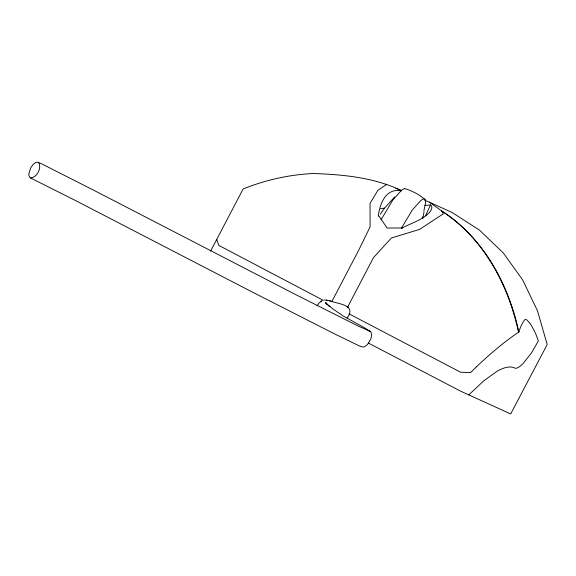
<?xml version="1.0" encoding="UTF-8"?>
<svg xmlns="http://www.w3.org/2000/svg" width="576" height="576" viewBox="0 0 576 576"><rect width="100%" height="100%" fill="white"/><g stroke="black" fill="none" stroke-linecap="round" stroke-linejoin="round"><path stroke-width="0.86" d="M423.857 211.068L425.491 203.018A48.197 7.538 -62.3 0 0 420.566 200.779L412.258 210.067L401.314 228.326M422.755 218.318L424.051 211.954M378.274 216.223C379.728 203.882 385.812 187.697 401.314 190.85M425.57 215.813L430.474 204.905L424.93 205.502M210.636 251.1L243.137 188.942C265.543 179.942 288.972 174.715 313.063 173.52C342.842 174.485 373.471 177.43 400.774 190.202M331.769 301.738L358.848 249.941L370.087 226.865L370.03 203.407L377.95 190.274L386.813 184.234M347.645 307.022L373.478 257.616L391.356 238.018L419.587 229.399L443.282 213.854L441.634 210.895L429.415 202.19L424.57 200.174M401.868 228.6L402.206 227.988C411.365 222.977 421.834 220.363 429.278 212.666C430.913 210.679 433.526 206.906 430.474 204.905M381.082 219.708L392.904 199.915L401.213 190.627A48.197 7.538 -62.3 0 1 404.237 188.834M347.134 318.096C356.89 304.546 338.472 304.243 329.587 300.73M317.038 305.834L319.183 302.868L321.509 301.046M380.362 214.236L383.99 208.843M384.264 208.462L394.733 196.855M468.77 394.884L483.84 380.772L496.62 371.542A385.805 60.35 -62.3 0 1 514.793 368.057A77.184 12.074 -62.3 0 0 523.202 363.42L531.533 352.85L538.373 340.934L535.86 334.174A71.359 8.51 73.7 0 0 528.516 321.739A75.334 8.986 73.7 0 0 524.563 319.961A823.694 98.258 73.7 0 0 518.854 332.057L518.393 331.848C508.298 284.364 483.214 237.874 441.72 211.046M476.482 366.775L470.585 372.578L460.598 372.226L349.099 313.87M320.63 301.579L322.07 300.758M380.556 208.699L384.66 208.138M402.206 227.988L387.158 228.031L378.619 215.611M324.281 299.938L330.71 300.982M404.482 188.51C411.826 190.649 419.465 194.58 425.146 199.692M368.95 331.027L370.087 331.272L358.855 326.369L293.904 293.688L93.982 190.354L42.293 164.153L38.347 162.295L35.914 162.374L33.055 164.513L30.535 168.142L28.8 174.204L28.944 175.838L30.298 177.847L75.528 200.556L253.289 292.55L335.189 334.217L359.827 346.154L363.182 347.062L364.522 346.759L367.416 344.635L370.858 338.933L371.657 334.937L370.958 332.042L365.443 328.356L342.792 315.756L332.856 308.909L326.34 303.602L329.868 306.727L329.018 305.957M30.298 177.847C36.799 178.135 42.394 167.422 38.347 162.295M347.184 306.842L348.271 307.087M326.347 300.024L327.478 300.276M395.741 188.287L400.716 190.318M429.415 202.19L452.182 212.537L479.506 230.141L503.172 252.821L522.662 279.929L537.466 310.759L547.2 344.513L510.689 413.935L460.814 391.262L368.474 343.109M422.215 216.943L423.749 217.75M323.388 300.384L218.686 245.326L216.742 239.422M441.634 210.895C483.437 237.672 508.723 284.371 518.854 332.057M327.197 304.38L325.714 302.63L326.239 303.89L325.93 302.753M476.474 366.797A960.019 150.17 -62.3 0 1 518.868 332.028"/></g></svg>
